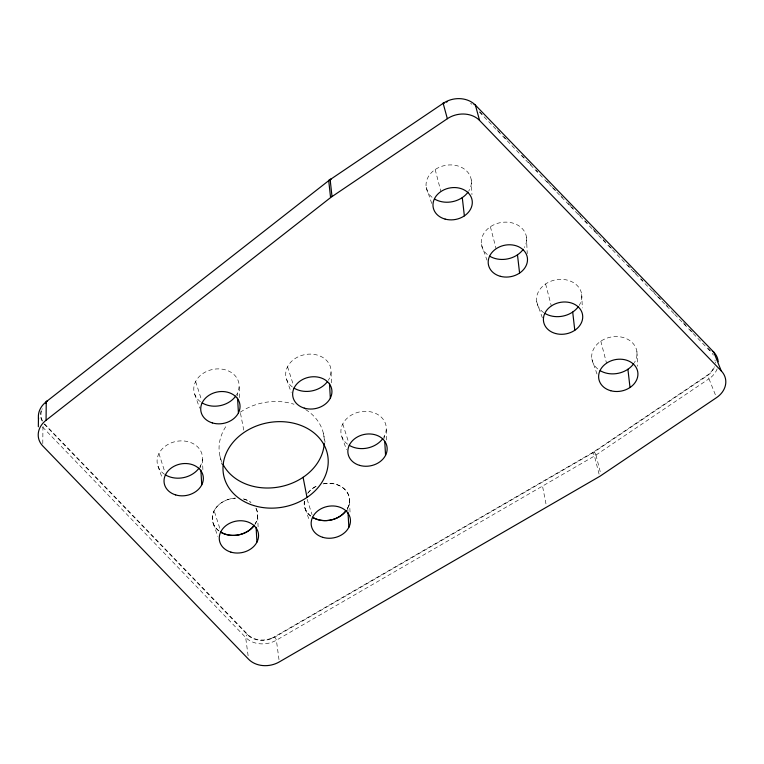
<?xml version="1.0" encoding="UTF-8"?>
<svg xmlns="http://www.w3.org/2000/svg" width="764" height="764" viewBox="0 0 764 764"><rect width="100%" height="100%" fill="white"/><g stroke="black" fill="none" stroke-linecap="round" stroke-linejoin="round"><path stroke-width="0.57" stroke-dasharray="3.82 2.86" d="M42.784 443.626L42.937 427.41A2.922 1.518 -44 0 1 44.952 424.326A20.351 16.464 -11 0 1 44.684 424.039M42.001 409.418L42.287 408.74M271.23 638.36A20.351 16.464 -11 0 0 274.562 636.756L592.969 452.374L706.958 375.477A20.313 16.426 -11 0 0 712.086 370.578L713.834 367.532A20.198 16.34 -11 0 0 714.35 366.214M42.603 427.066A23.216 18.794 -9.8 0 0 42.927 427.42L245.664 637.472A23.216 18.613 -10.8 0 0 276.396 640.203L594.459 456.003A23.283 17.687 -14.3 0 0 595.968 455.058L708.973 378.791A2.922 0.802 56 0 0 707.216 375.764A2.846 0.774 56 0 0 706.958 375.477M271.23 638.36L267.916 639.382A20.208 16.35 -11 0 1 256.284 639.277L252.999 638.102A20.303 16.426 -11 0 1 247.67 634.378L44.952 424.326M479.744 111.802L482.227 114.371M497.125 129.804L500.439 133.232M503.743 136.66L507.057 140.098M521.955 155.531L524.438 158.1M528.573 162.388L531.878 165.817M536.022 170.105L537.675 171.824M546.776 181.249L549.259 183.828M553.394 188.116L556.708 191.544M560.843 195.832L562.495 197.542M568.292 203.549L570.775 206.118M571.596 206.977L573.258 208.687M578.224 213.834L581.528 217.262M584.842 220.691L587.325 223.269M593.112 229.267L595.595 231.845M596.426 232.695L598.078 234.414M603.044 239.562L605.527 242.131M608.841 245.559L612.145 248.988M627.874 265.28L630.357 267.858M633.662 271.287L636.975 274.715M641.111 279.003L642.763 280.713M652.695 291.008L654.347 292.717M658.492 297.005L661.796 300.433M665.931 304.721L667.593 306.44M683.312 322.733L686.626 326.161M689.93 329.59L692.413 332.159M708.142 348.451L710.615 351.029M479.4 112.012L543.949 178.891M544.78 179.75L551.398 186.607M552.219 187.466L656.486 295.506M657.317 296.365L673.867 313.507M674.688 314.367L710.272 351.239M44.006 423.905L247.335 634.626A20.618 16.684 -11 0 0 259.97 640.318L261.021 640.375A20.972 16.961 -11 0 0 274.801 637.061L593.198 452.66L707.216 375.764A20.676 16.722 -11 0 0 714.607 366.71M713.375 355.136L713.127 354.716A20.361 16.474 -11 0 0 712.172 353.321M42.583 421.107L41.762 419.283A20.208 16.35 -11 0 1 41.886 409.705M708.973 378.791L716.069 396.516M596.99 374.035L591.813 358.832M431.746 203.453L426.178 187.19M341.842 436.712L346.512 449.729M305.151 508.709L309.458 520.685M536.605 301.618L542.593 318.473M481.387 244.404L486.974 260.142M286.624 379.498L291.179 392.333M194.725 394.281L199.652 408.186M213.242 523.493L217.797 536.328M158.033 466.279L162.197 478.044M342.749 423.953L348.747 442.7M287.541 366.739L293.185 384.387M307.118 499.274L312.056 514.697M195.632 381.522L201.629 400.279M235.121 498.138A22.844 18.479 -11 0 0 214.149 510.734L220.156 529.481M158.941 453.52L164.938 472.276M600.819 341.174L606.54 363.196M545.601 283.96L551.331 305.982M490.392 226.746L496.113 248.768M435.174 169.532L440.904 191.554M595.968 455.058L600.59 473.193M599.081 474.138L594.459 456.003A2.922 0.678 59.9 0 0 592.854 452.871A2.846 0.659 59.9 0 0 592.625 452.565M542.688 486.983L546.174 504.889M323.353 433.188L325.092 442.146M240.498 413.343L243.764 430.122M220.013 456.309L221.531 464.14M278.994 659.638L276.387 640.194A2.922 0.678 59.9 0 0 274.792 637.061A2.846 0.659 59.9 0 0 274.562 636.756M248.119 655.779L245.664 637.472A2.922 1.518 -44 0 1 247.679 634.378M384.426 435.986L384.559 438.269M347.735 507.984L347.935 511.402M237.308 393.565L237.442 395.838M200.617 465.562L200.751 467.835M636.909 351.574L637.606 366.271M581.691 294.369L582.349 307.978M471.264 179.941L471.961 194.639M526.482 237.155L527.236 253.648M386.25 429.569L386.823 442.642M349.549 501.566L350.027 512.262M331.032 372.354L331.605 385.428M257.649 516.349L258.165 528.23M239.122 387.138L239.59 397.834M202.431 459.135L202.899 469.831M164.527 474.31A22.844 18.479 -11 0 1 161.806 449.356A22.844 18.479 -11 0 1 192.165 443.139A22.844 18.479 -11 0 1 199.719 467.11M255.93 508.203A22.844 18.479 -11 0 1 255.109 524.028M218.561 530.646A22.844 18.479 -11 0 1 214.149 510.734M243.219 498.873A22.844 18.479 -11 0 1 250.239 501.967M292.335 386.956A22.844 18.479 -11 0 1 290.855 362.079A22.844 18.479 -11 0 1 321.061 356.502A22.844 18.479 -11 0 1 328.319 380.319M323.726 483.755A22.844 18.479 -11 0 1 345.433 490.02A22.844 18.479 -11 0 1 347.018 509.244M310.461 515.862A22.844 18.479 -11 0 1 304.349 501.299M307.596 493.449A22.844 18.479 -11 0 1 317.385 485.703M200.426 401.749A22.844 18.479 -11 0 1 198.946 376.862A22.844 18.479 -11 0 1 229.162 371.285A22.844 18.479 -11 0 1 236.41 395.112M347.544 444.171A22.844 18.479 -11 0 1 346.063 419.283A22.844 18.479 -11 0 1 376.28 413.716A22.844 18.479 -11 0 1 383.528 437.533M593.953 451.744A2.846 0.774 56 0 1 595.92 454.972M717.186 368.821A23.216 18.766 -12.2 0 1 709.011 378.839M470.586 103.245A20.313 16.426 -11 0 1 471.885 104.286M714.97 359.911A20.198 16.34 -11 0 1 715.085 361.152M487.308 254.527A22.844 18.479 -11 0 1 486.563 229.945A22.844 18.479 -11 0 1 516.311 224.377A22.844 18.479 -11 0 1 524.333 247.603M432.099 197.322A22.844 18.479 -11 0 1 431.536 172.54A22.844 18.479 -11 0 1 461.58 167.402A22.844 18.479 -11 0 1 468.714 191.057M543.701 312.629A22.844 18.479 -11 0 1 541.265 287.713A22.844 18.479 -11 0 1 571.548 281.601A22.844 18.479 -11 0 1 579.141 305.485M597.734 368.955A22.844 18.479 -11 0 1 597.181 344.182A22.844 18.479 -11 0 1 627.225 339.044A22.844 18.479 -11 0 1 634.359 362.699M305.6 409.561A52.955 42.841 -11 0 1 324.28 442.604M221.999 462.23A52.955 42.841 -11 0 1 227.261 424.536M240.278 412.207A52.955 42.841 -11 0 1 294.006 404.242M256.093 508.528A22.834 18.479 -11 0 1 254.937 524.333M218.953 530.97A22.834 18.479 -11 0 1 214.159 510.753A22.834 18.479 -11 0 1 235.694 498.138M243.993 499.102A22.834 18.479 -11 0 1 251.031 502.559M323.029 483.908A22.834 18.479 -11 0 1 345.338 489.934A22.834 18.479 -11 0 1 346.837 509.55M310.862 516.187A22.834 18.479 -11 0 1 304.397 501.06M308.054 492.856A22.834 18.479 -11 0 1 316.401 486.181M42.01 420.926A20.8 16.827 -11 0 1 41.39 409.886M715.496 362.146A21.23 17.171 -11 0 1 715.438 363.11"/><path stroke-width="1.15" d="M474.062 104.582A2.922 1.518 -44 0 1 475.399 105.117L713.71 352.07L721.254 370.893A23.187 18.766 -11 0 1 716.527 397.633L600.046 476.182L279.299 661.92A23.187 18.766 -11 0 1 248.567 659.217L42.765 445.947A23.187 18.766 -11 0 1 46.069 420.248L46.251 401.721L328.721 180.648A23.283 19.797 -6.2 0 1 330.153 179.616L443.149 103.35A2.922 0.802 56 0 1 444.266 103.302M38.343 426.751L38.439 417.774M46.079 420.257L330.927 197.322L447.351 118.716A23.187 18.766 -11 0 1 479.601 120.473M721.254 370.893L479.591 120.483L475.389 105.126A23.216 18.957 -11.1 0 0 443.149 103.341L447.351 118.716M303.088 477.29L307.004 497.431M627.903 369.26L630.014 387.51M572.694 312.046L574.795 330.296M517.476 254.832L519.587 273.082M462.268 197.618L464.369 215.868M332.006 196.549L330.153 179.616A2.922 0.802 56 0 1 331.079 179.416M330.573 197.589L328.721 180.648A2.922 0.917 52 0 1 330.229 180.696M384.76 441.678L385.553 455.315M348.002 512.539L348.861 527.313M329.475 383.327L330.334 398.101M256.093 527.322L256.952 542.096M237.566 398.111L238.435 412.885M200.875 470.108L201.744 484.882M199.079 468.046A22.844 18.479 -11 0 1 165.387 474.864M254.297 525.26A22.844 18.479 -11 0 1 221.016 532.317M327.221 381.895A22.834 18.479 -11 0 1 293.987 388.093M346.197 510.476A22.844 18.479 -11 0 1 312.915 517.524M235.77 396.048A22.844 18.479 -11 0 1 202.078 402.867M382.888 438.479A22.844 18.479 -11 0 1 349.196 445.288M38.601 419.054A23.216 18.794 -9.8 0 1 46.279 401.749M46.251 401.721A2.922 0.917 52 0 1 47.378 401.472M718.217 361.735A23.216 18.766 -12.2 0 0 713.719 352.061A2.922 1.518 -44 0 0 712.373 351.526M523.235 249.322A22.834 18.479 -11 0 1 489.743 256.236M468.017 192.108A22.834 18.479 -11 0 1 434.535 199.022M578.443 306.536A22.834 18.479 -11 0 1 544.961 313.45M633.662 363.75A22.834 18.479 -11 0 1 600.17 370.664M324.261 443.158A52.955 42.841 -11 0 1 280.617 486.668A52.955 42.841 -11 0 1 222.887 464.111M446.329 102.156A20.16 16.311 -11 0 1 447.37 101.631M45.744 403.163A20.8 16.827 -11 0 1 46.317 402.618M253.839 525.89A22.834 18.479 -11 0 1 220.605 532.088M345.748 511.097A22.834 18.479 -11 0 1 312.514 517.304M175.672 494.919A19.788 16.006 -11 0 0 203.253 476.736A19.788 16.006 -11 0 0 172.148 467.396A19.788 16.006 -11 0 0 175.672 494.919M230.89 552.124A19.788 16.006 -11 0 0 258.461 533.941A19.788 16.006 -11 0 0 227.366 524.61A19.788 16.006 -11 0 0 230.89 552.124M304.273 408.129A19.788 16.006 -11 0 0 331.843 389.946A19.788 16.006 -11 0 0 300.749 380.615A19.788 16.006 -11 0 0 304.273 408.129M322.8 537.34A19.788 16.006 -11 0 0 350.37 519.157A19.788 16.006 -11 0 0 319.276 509.817A19.788 16.006 -11 0 0 322.8 537.34M212.363 422.922A19.788 16.006 -11 0 0 239.944 404.739A19.788 16.006 -11 0 0 208.839 395.399A19.788 16.006 -11 0 0 212.363 422.922M359.491 465.343A19.788 16.006 -11 0 0 387.061 447.16A19.788 16.006 -11 0 0 355.967 437.82A19.788 16.006 -11 0 0 359.491 465.343M253.562 505.491A52.955 42.841 -11 0 0 328.004 457.521A52.955 42.841 -11 0 0 245.234 431.67A52.955 42.841 -11 0 0 253.562 505.491M500.334 276.301A19.788 16.006 -11 0 0 527.341 257.544A19.788 16.006 -11 0 0 495.874 248.93A19.788 16.006 -11 0 0 500.334 276.301M445.116 219.096A19.788 16.006 -11 0 0 472.133 200.33A19.788 16.006 -11 0 0 440.656 191.726A19.788 16.006 -11 0 0 445.116 219.096M555.543 333.515A19.788 16.006 -11 0 0 582.56 314.749A19.788 16.006 -11 0 0 551.092 306.144A19.788 16.006 -11 0 0 555.543 333.515M610.761 390.729A19.788 16.006 -11 0 0 637.768 371.963A19.788 16.006 -11 0 0 606.301 363.358A19.788 16.006 -11 0 0 610.761 390.729"/></g></svg>
